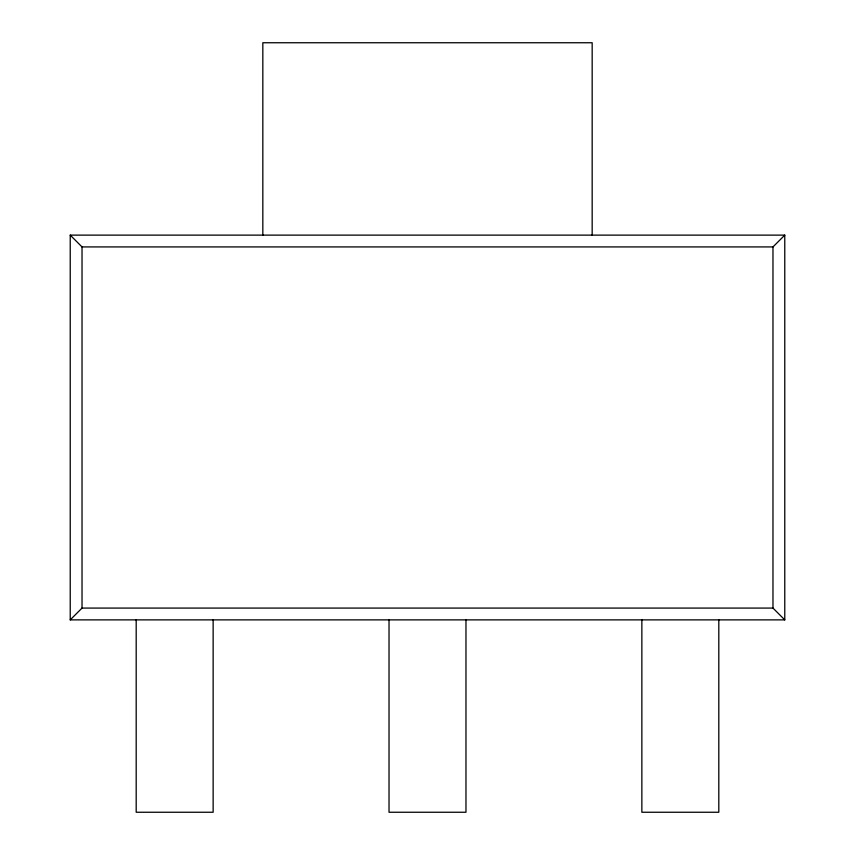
<?xml version="1.0" encoding="UTF-8"?>
<svg xmlns="http://www.w3.org/2000/svg" width="855" height="855" viewBox="0 0 855 855"><rect width="100%" height="100%" fill="white"/><g stroke="black" fill="none" stroke-linecap="round" stroke-linejoin="round"><path stroke-width="1.28" d="M70.228 619.875L82.027 608.076L772.973 608.076L784.772 619.875L784.772 235.125L70.228 235.125L70.228 619.875L784.772 619.875M70.228 235.125L82.027 246.924L772.973 246.924L784.772 235.125M772.973 246.924L772.973 608.076M718.809 619.875L718.809 812.25L641.859 812.25L641.859 619.875M592.173 235.125L592.173 42.75L262.827 42.75L262.827 235.125M465.975 619.875L465.975 812.25L389.025 812.25L389.025 619.875M213.141 619.875L213.141 812.25L136.191 812.25L136.191 619.875M82.027 246.924L82.027 608.076"/></g></svg>
